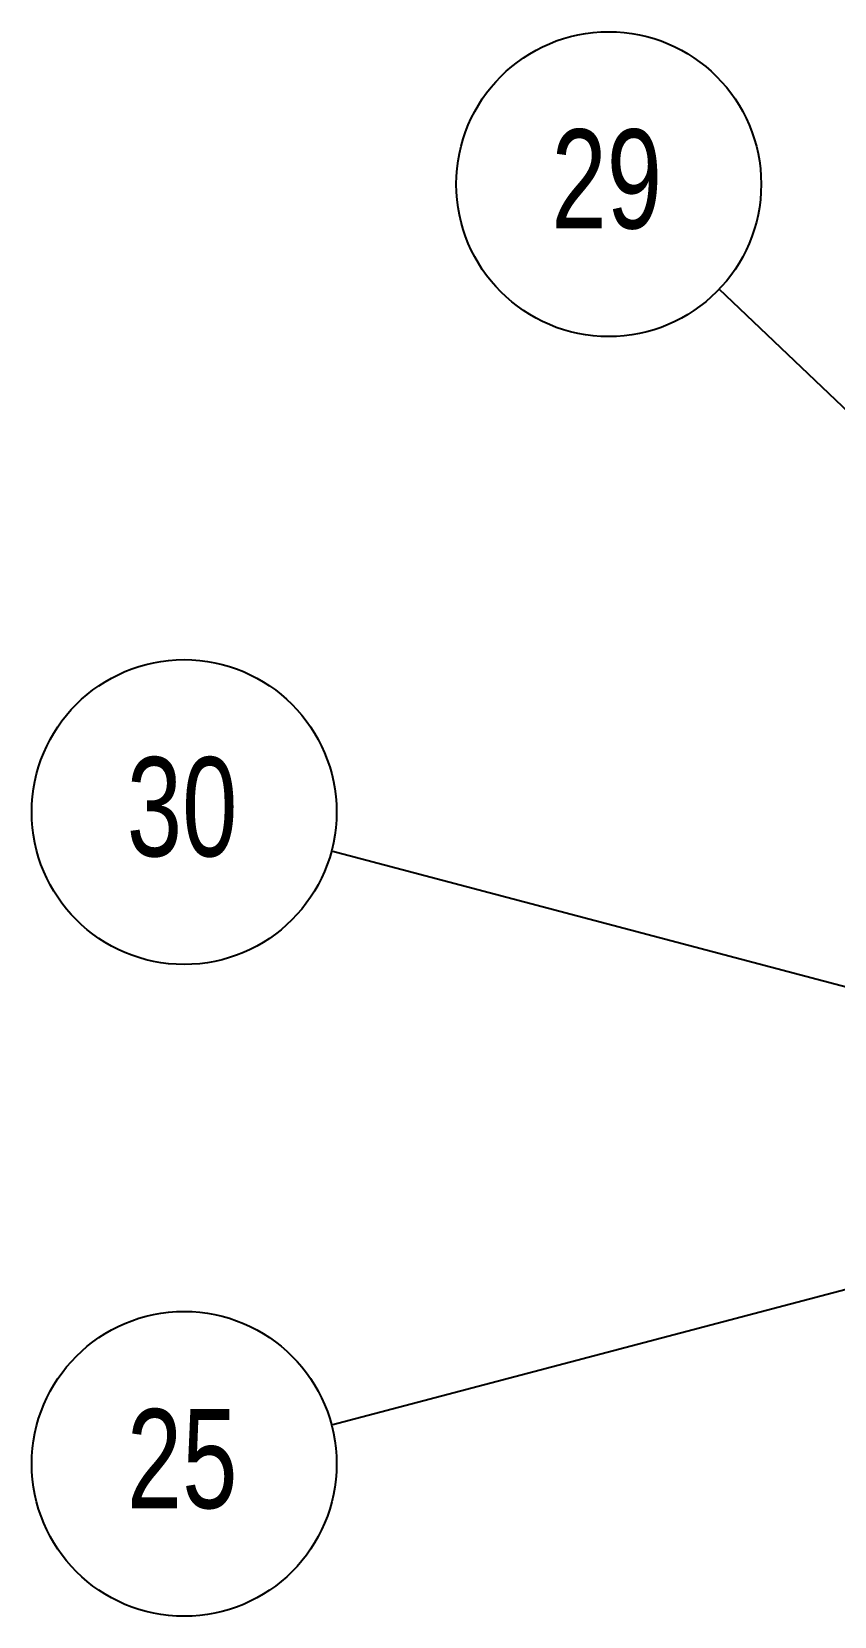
# Model space of a CAD drawing. Header units: millimetres. Extents: x 1293 to 41893, y 1011 to 26911.
# Drawn here: x 21235 to 21984, y 15104 to 16584 of the extents above; entities that cross this region are included whole.
import ezdxf

# ---------------------------------------------------------------- set-up
doc = ezdxf.new("R2010")
doc.units = ezdxf.units.MM
doc.header["$LTSCALE"] = 50
doc.layers.add('CAPA_1', color=7, linetype='Continuous')
doc.styles.add('SLDTEXTSTYLE0', font='TXT', dxfattribs={"width": 0.75})
doc.dimstyles.new('SLDDIMSTYLE2', dxfattribs={"dimtxt": 0.18, "dimasz": 30.769231, "dimexe": 0, "dimexo": 0.0625, "dimgap": 0, "dimtad": 0, "dimtih": 1, "dimtoh": 1, "dimdec": 0, "dimrnd": 1e-09, "dimzin": 0, "dimdsep": 46, "dimtxsty": 'Standard', "dimblk1": 'DOT', "dimblk2": 'DOT', "dimsah": 1, "dimcen": 0.09, "dimadec": 0, "dimazin": 0, "dimtfac": 30.769231, "dimtdec": 0, "dimtofl": 0, "dimtmove": 0, "dimatfit": 3, "dimldrblk": 'DOT', "dimfxl": 1, "dimfrac": 2, "dimtolj": 1, "dimtzin": 0, "dimarcsym": 0})
doc.dimstyles.new('SLDDIMSTYLE3', dxfattribs={"dimtxt": 0.18, "dimasz": 100, "dimexe": 0, "dimexo": 0.0625, "dimgap": 0, "dimtad": 0, "dimtih": 1, "dimtoh": 1, "dimdec": 0, "dimrnd": 1e-09, "dimzin": 0, "dimdsep": 46, "dimtxsty": 'Standard', "dimsah": 1, "dimcen": 0.09, "dimadec": 0, "dimazin": 0, "dimtfac": 100, "dimtdec": 0, "dimtofl": 0, "dimtmove": 0, "dimatfit": 3, "dimfxl": 1, "dimfrac": 2, "dimtolj": 1, "dimtzin": 0, "dimarcsym": 0})

# ---------------------------------------------------------------- blocks, each defined once
blk = doc.blocks.new('SW_NOTE_0_43')
at = {"layer": 'CAPA_1', "color": 0}
blk.add_circle((-137.7, 36.4), 142.4, dxfattribs=at)
at = {"layer": 'CAPA_1', "color": 0, "insert": (-139.6, 87.7), "char_height": 92.6, "attachment_point": 2, "style": 'SLDTEXTSTYLE0'}
blk.add_mtext('30', dxfattribs=at)
blk = doc.blocks.new('_Dot')
at = {"color": 0, "linetype": 'ByBlock', "lineweight": -2}
blk.add_line((-0.5, 0), (-1, 0), dxfattribs=at)
at = {"color": 0, "linetype": 'ByBlock', "const_width": 0.5}
blk.add_lwpolyline([(-0.25, 0, 1), (0.25, 0, 1)], format="xyb", close=True, dxfattribs=at)
blk = doc.blocks.new('SW_NOTE_0_44')
at = {"layer": 'CAPA_1', "color": 0}
blk.add_circle((-103.2, 98.2), 142.4, dxfattribs=at)
at = {"layer": 'CAPA_1', "color": 0, "insert": (-105, 149.4), "char_height": 92.6, "attachment_point": 2, "style": 'SLDTEXTSTYLE0'}
blk.add_mtext('29', dxfattribs=at)
blk = doc.blocks.new('SW_NOTE_0_60')
at = {"layer": 'CAPA_1', "color": 0}
blk.add_circle((-137.7, -36.3), 142.4, dxfattribs=at)
at = {"layer": 'CAPA_1', "color": 0, "insert": (-139.6, 14.9), "char_height": 92.6, "attachment_point": 2, "style": 'SLDTEXTSTYLE0'}
blk.add_mtext('25', dxfattribs=at)

msp = doc.modelspace()

# ---------------------------------------------------------------- block references
at = {"layer": 'CAPA_1'}
for name, p in [('SW_NOTE_0_44', (21876.9016686, 16343.685351)), ('SW_NOTE_0_43', (21514.7847115, 15818.8587852)), ('SW_NOTE_0_60', (21514.831471, 15282.6277703))]:
    msp.add_blockref(name, p, dxfattribs=at)

# ---------------------------------------------------------------- leaders
for points, dimstyle in [([(22503.672113, 15746.9943679), (21876.9016686, 16343.685351)], 'SLDDIMSTYLE3'), ([(22287.2301391, 15614.4157167), (21514.7847115, 15818.8587852)], 'SLDDIMSTYLE2'), ([(22822.0527522, 15626.8113534), (21514.831471, 15282.6277703)], 'SLDDIMSTYLE2')]:
    msp.add_leader(points, dimstyle=dimstyle, dxfattribs=at)

doc.saveas('drawing.dxf')
